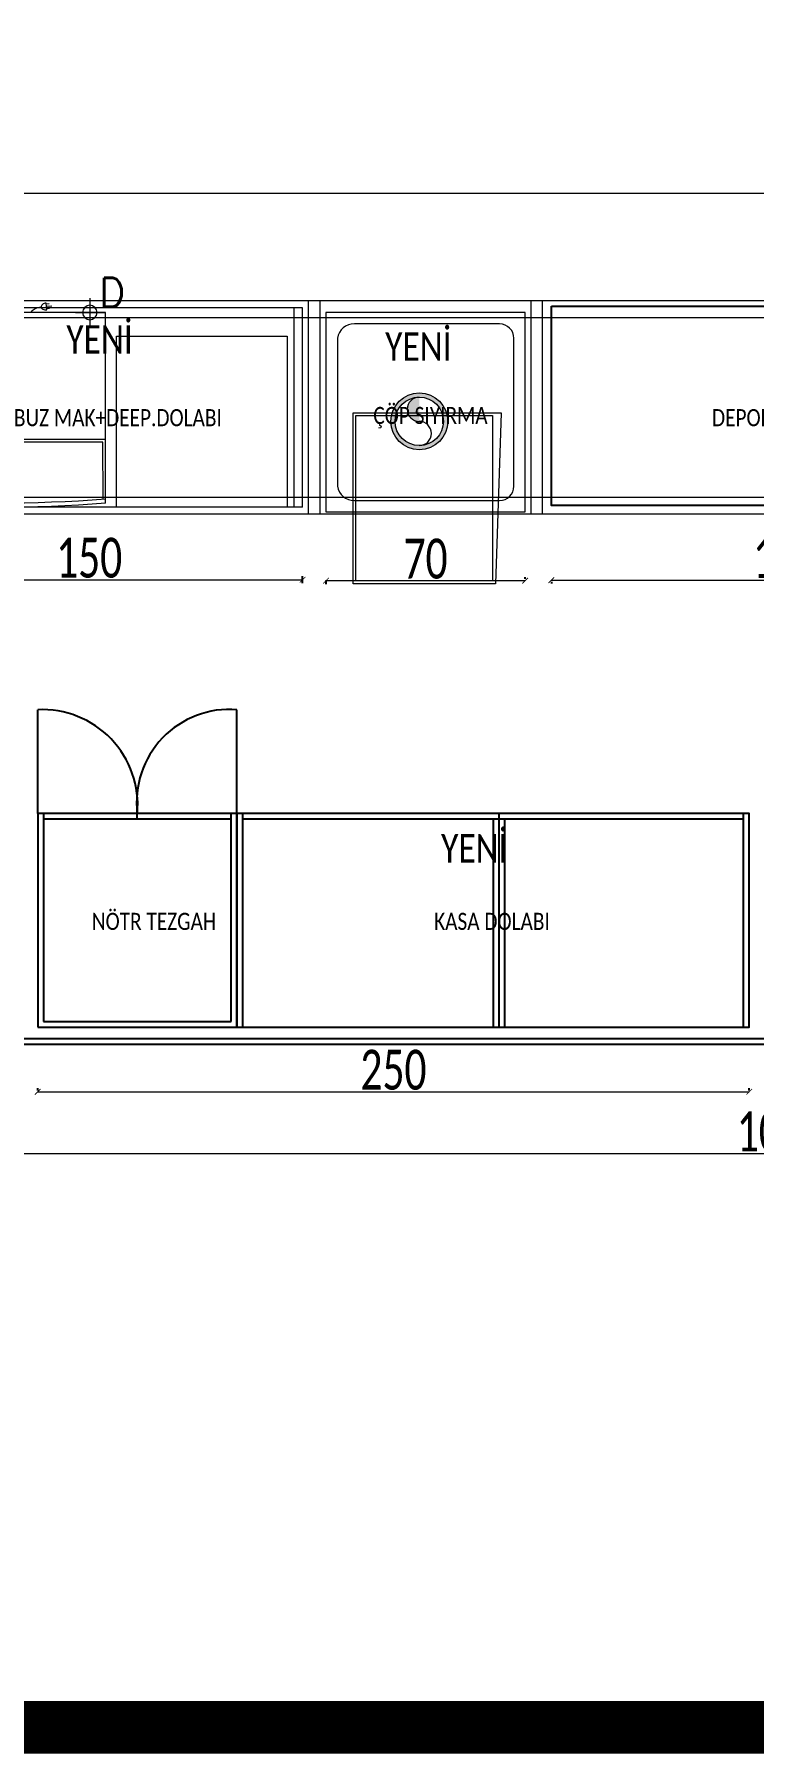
# Model space of a CAD drawing. Header units: millimetres. Extents: x 254888 to 263239, y -110593 to -105042.
# Drawn here: x 257583 to 257835, y -110593 to -109989 of the extents above; entities that cross this region are included whole.
import ezdxf

# ---------------------------------------------------------------- set-up
doc = ezdxf.new("R2010")
doc.units = ezdxf.units.MM
doc.header["$PDMODE"] = 2
doc.layers.get('0').update_dxf_attribs({"lineweight": 20})
for name, color, linetype, lineweight in [('ahsap', 34, 'Continuous', 25), ('demir-1', 103, 'Continuous', 20), ('makineekipman', 156, 'Continuous', 20), ('mutfak ekipmanları', 167, 'Continuous', 25), ('tezgahekipman', 146, 'Continuous', 20), ('ölçü', 251, 'Continuous', 5)]:
    doc.layers.add(name, color=color, linetype=linetype, lineweight=lineweight)
doc.layers.add('yazı', color=11, linetype='Continuous')
doc.styles.add('SIMPLEX', font='SIMPLEX')
doc.styles.add('text2', font='calibri.ttf', dxfattribs={"width": 0.8})
doc.styles.add('Ölçü50', font='calibri.ttf', dxfattribs={"width": 0.7})
doc.dimstyles.new('olcu10', dxfattribs={"dimtxt": 14, "dimasz": 2, "dimexe": 1.25, "dimexo": 0.625, "dimgap": 0.5, "dimtad": 1, "dimdec": 1, "dimrnd": 0.5, "dimzin": 9, "dimtxsty": 'Ölçü50', "dimblk": 'ARCHTICK', "dimcen": 2, "dimclrd": 256, "dimclre": 256, "dimclrt": 6, "dimazin": 2, "dimtfac": 1, "dimtdec": 1, "dimtix": 1, "dimtmove": 0, "dimatfit": 3, "dimldrblk": 'ARCHTICK', "dimfxl": 1, "dimlwd": -1, "dimarcsym": 0})

# ---------------------------------------------------------------- blocks, each defined once
blk = doc.blocks.new('ADF')
at = {"layer": 'ahsap', "ltscale": 50}
for p, q in [((259780.9099989096, -105638.123011087, -2.431912466006102e-06), (259780.9099989096, -105601.6578695428, -2.431912466006102e-06)), ((259850.9099989096, -105638.123011087, -2.431912466006102e-06), (259850.9099989096, -105601.6578695428, -2.431912466006102e-06)), ((259782.9099989096, -105638.123011087, -2.431912466006102e-06), (259782.9099989096, -105711.123011087, -2.431912466006102e-06)), ((259815.9099989096, -105640.123011087, -2.431912466006102e-06), (259815.9099989096, -105638.123011087, -2.431912466006102e-06)), ((259848.9099989096, -105711.123011087, -2.431912466006102e-06), (259848.9099989096, -105638.123011087, -2.431912466006102e-06)), ((259852.9099989096, -105638.123011087, -2.431912466006102e-06), (259852.9099989096, -105713.123011087, -2.431912466006102e-06)), ((259942.9099989096, -105638.123011087, -2.431912466006102e-06), (259942.9099989096, -105713.123011087, -2.431912466006102e-06)), ((260028.9099989096, -105713.123011087, -2.574345830158167e-06), (260028.9099989096, -105638.123011087, -2.574345830158167e-06)), ((259848.9099989096, -105640.123011087, -2.431912466006102e-06), (259782.9099989096, -105640.123011087, -2.431912466006102e-06)), ((260028.9099989096, -105640.123011087, -2.574345830158167e-06), (259852.9099989096, -105640.123011087, -2.431912466006102e-06)), ((259940.9099989096, -105640.123011087, -2.431912466006102e-06), (259940.9099989096, -105713.123011087, -2.431912466006102e-06)), ((259944.9099989096, -105640.123011087, -2.431912466006102e-06), (259944.9099989096, -105713.123011087, -2.431912466006102e-06)), ((259782.9099989096, -105711.123011087, -2.431912466006102e-06), (259848.9099989096, -105711.123011087, -2.431912466006102e-06))]:
    blk.add_line(p, q, dxfattribs=at)
at = {"layer": 'ahsap', "ltscale": 50, "elevation": -2.431912466006102e-06}
for points in [[(259780.9099989096, -105713.123011087), (259850.9099989096, -105713.123011087), (259850.9099989096, -105638.123011087), (259780.9099989096, -105638.123011087)], [(259850.9099989096, -105638.123011087), (259850.9099989096, -105713.123011087), (260030.9099989096, -105713.123011087), (260030.9099989096, -105638.123011087)]]:
    blk.add_lwpolyline(points, close=True, dxfattribs=at)
at = {"layer": 'ahsap', "ltscale": 50}
for centre, radius, start, end in [((259782.5283755971, -105635.1339521291, -2.431912466006102e-06), 33.51517937339063, 354.883264324882, 92.76776758079079), ((259848.2563594101, -105634.1402853864, -2.431912466006102e-06), 32.59062965996265, 85.32961316217099, 187.0193549305844)]:
    blk.add_arc(centre, radius, start, end, dxfattribs=at)
at = {"layer": 'yazı', "char_height": 6, "attachment_point": 7, "style": 'text2'}
for s, insert in [('NÖTR TEZGAH', (259799.9276596974, -105679.0491615734)), ('KASA DOLABI', (259920.1871834902, -105679.0491615734))]:
    blk.add_mtext_dynamic_manual_height_columns(s, width=527.0079382135591, gutter_width=12.5, heights=[0], dxfattribs=dict(at, insert=insert))
blk = doc.blocks.new('_ArchTick')
at = {"color": 0, "linetype": 'ByBlock', "const_width": 0.15}
blk.add_lwpolyline([(-0.5, -0.5), (0.5, 0.5)], dxfattribs=at)
blk = doc.blocks.new('*D45')
at = {"layer": 'DEFPOINTS', "color": 0, "transparency": 16777216}
for p in [(257309.8787771706, -110317.2346641893), (258379.7540556578, -110317.2346641886), (258379.7540556578, -110382.3105856046)]:
    blk.add_point(p, dxfattribs=at)
at = {"layer": 'ölçü', "lineweight": -2, "transparency": 16777216}
for p, q in [((257309.8787771706, -110317.8596641893), (257309.8787771706, -110383.5605856046)), ((258379.7540556578, -110317.8596641886), (258379.7540556578, -110383.5605856046))]:
    blk.add_line(p, q, dxfattribs=at)
at = {"layer": 'ölçü', "transparency": 16777216}
blk.add_line((257309.8787771706, -110382.3105856046), (258379.7540556578, -110382.3105856046), dxfattribs=at)
at = {"layer": 'ölçü', "transparency": 16777216, "xscale": 2, "yscale": 2, "zscale": 2, "rotation": 180}
blk.add_blockref('_ArchTick', (257309.8787771706, -110382.3105856046), dxfattribs=at)
at = {"layer": 'ölçü', "transparency": 16777216, "xscale": 2, "yscale": 2, "zscale": 2}
blk.add_blockref('_ArchTick', (258379.7540556578, -110382.3105856046), dxfattribs=at)
at = {"layer": 'ölçü', "color": 6, "transparency": 16777216, "insert": (257844.8164164142, -110374.6382779123), "char_height": 14, "attachment_point": 5, "style": 'Ölçü50'}
blk.add_mtext('1070', dxfattribs=at)
blk = doc.blocks.new('buz makinası')
for p, q in [((1.458530313335359, 65.66259153801364), (1.458530313393566, 45.48663729289546)), ((75.11871145712213, 65.61994018178665), (75.0609063595184, 45.48663729289546)), ((0.1275688881869428, 44.43177454706165), (76, 44.43177454706165)), ((75.0609063595184, 45.48663729289546), (1.458530313393566, 45.48663729289546)), ((44.7467850955436, -5.209422904474195), (44.77595553884746, 4.950535219715674)), ((65.41148520458955, 0.0145852216810454), (75.67655614111573, 0)), ((70.47687904501798, -5.079979062080382), (70.50604948838009, 5.079979062080382)), ((55.4083181572496, -0.9631379786878824), (55.15350922895597, -3.343392040871548)), ((55.18943375424715, -3.007809226255632), (56.19981274392921, -3.115971456369151)), ((55.27688936097547, -2.190857620182213), (57.08493597409688, -2.384411084552993)), ((55.36434496776202, -1.373906014079693), (56.37472395744407, -1.48206824416411))]:
    blk.add_line(p, q)
blk.add_lwpolyline([(76, 67), (76, 0), (0, 0), (0, 67)])
blk.add_lwpolyline([(55.15350922895597, -3.343392040871548, -0.0633238193078893), (54.40171077504055, -3.164884410594822, -0.0763896961298232), (53.84232482657536, -2.850453399034448, -0.1071319581670139), (53.45603337557986, -2.385051162447779, -0.1475501774957014), (53.37384627159917, -1.949111254274611, -0.1475501774957077), (53.54644922935404, -1.540446914528728, -0.1071319581670263), (54.02250194770751, -1.16735961069935, -0.0763896961298179), (54.63576974614989, -0.9784625281172336, -0.0633238193078845), (55.4083181572496, -0.9631379786878824, -0.0633238193078907)], format="xyb")
for centre in [(44.76137031719554, -0.129443842364708), (70.49146426666994, 0)]:
    blk.add_circle(centre, 2.54)
for centre, radius, start, end in [((38, -432.8157253130629), 501.2581762627152, 85.65227943503493, 94.34772056496507), ((38, -432.8157253130629), 499.815877476437, 85.63970914993017, 94.34772056496507), ((53.42612400947837, 2.526764935813844), 4.470318751375216, 216.6875177767137, 269.2772031238607)]:
    blk.add_arc(centre, radius, start, end)
at = {"style": 'SIMPLEX', "text_generation_flag": 4}
for s, p in [('C', (33.38390795281157, -1.809784091077744)), ('D', (73.76547943084734, -1.981484098156214))]:
    blk.add_text(s, height=10.16000000000267, rotation=359.8354974826202, dxfattribs=at).set_placement(p)
blk = doc.blocks.new('kademeli tezgah')
for p, q in [((3.000015499908753, -70, -1.417171394e-07), (3.000015499908753, 0, -1.417171394e-07)), ((153.0000154999088, 0, -1.417171394e-07), (3.000015499908753, 0, -1.417171394e-07)), ((6.000015499908752, -70, -1.417171394e-07), (6.000015499908752, 0, -1.417171394e-07)), ((150.0000154999088, -70, -1.417171394e-07), (150.0000154999088, 0, -1.417171394e-07)), ((153.0000154999124, -70, -1.417171394e-07), (153.0000154999088, 0, -1.417171394e-07)), ((153.0000154999088, -70, -1.417171394e-07), (3.000015499908753, -70, -1.417171394e-07))]:
    blk.add_line(p, q)
at = {"extrusion": (-1.2821192e-09, 2.1354681e-09, 1), "elevation": -3.3618888e-07}
blk.add_lwpolyline([(147.6230475309156, -10), (147.6230472047099, -70), (87.62304687850416, -69.99999971634281), (87.62304720470988, -9.999999716343721)], close=True, dxfattribs=at)
at = {"extrusion": (1.2820823e-09, -2.1354701e-09, -1), "zscale": -1, "rotation": 180.0000002670029}
blk.add_blockref('buz makinası', (-7.743517464238852, -1.653449662566375, -1.45089547598e-05), dxfattribs=at)
blk = doc.blocks.new('çöpsıyırma')
at = {"layer": 'makineekipman', "extrusion": (1.733410113292138e-08, 6.735343864008347e-11, 1)}
h = blk.add_hatch(color=256, dxfattribs=at)
edge = h.paths.add_edge_path(flags=17)
edge.add_arc((31.78631205810234, -38.19972465268802), 8.500000000000007, 0, 360)
edge = h.paths.add_edge_path()
edge.add_arc((31.78631205810234, -38.19972465268802), 10.00000000000001, 0, 360)
edge = h.paths.add_edge_path(flags=16)
edge.add_arc((31.78631205810234, -33.94972465268802), 4.250000000000004, 90, 270)
at = {"layer": 'makineekipman', "extrusion": (1.733410113292138e-08, 6.735343864008343e-11, 1)}
blk.add_lwpolyline([(68.99999999982539, 1.164153218269348e-10), (-1.000000000174623, 1.164153218269348e-10), (-1.000000000174623, -69.9999999998836), (68.99999999982539, -69.9999999998836)], close=True, dxfattribs=at)
blk.add_lwpolyline([(59.9999999998254, -3.999999999883586), (8.99999999982538, -3.999999999883586, 0.3750113389037745), (2.999999999825378, -8.999999999883586), (2.999999999825378, -60.9999999998836, 0.3750113389037745), (8.999999999825379, -65.9999999998836), (59.9999999998254, -65.9999999998836, 0.4142135623730951), (64.99999999982539, -60.9999999998836), (64.99999999982539, -8.999999999883586, 0.4142135623730951)], format="xyb", close=True, dxfattribs=at)
for points, elevation in [([(60.54806539107837, -35.19975702796365), (58.54806539107837, -95.19975702796366), (8.548065391078357, -95.19975702796366), (8.548065391078357, -35.19975702796365)], -1.313389132110269e-05), ([(57.54806539107837, -36.19975702796365), (57.54806539107837, -94.19975702796366), (9.548065391078357, -94.19975702796366), (9.548065391078357, -36.19975702796365)], -1.313389132110325e-05)]:
    blk.add_lwpolyline(points, close=True, dxfattribs=dict(at, elevation=elevation))
for radius in [10, 8.5]:
    blk.add_circle((31.78631205804414, -38.19972465265892), radius, dxfattribs=at)
for centre, start, end in [((31.78631205804414, -33.94972465265892), 90, 270), ((31.78631205804414, -42.44972465265892), 270, 90)]:
    blk.add_arc(centre, 4.25, start, end, dxfattribs=at)
blk = doc.blocks.new('*D135')
at = {"layer": 'DEFPOINTS', "color": 0, "transparency": 16777216}
for p in [(257526.7718152984, -110181.4649582432, 5.85187451895609e-05), (257676.7718152984, -110180.8017604887), (257676.7718152984, -110182.5694839584, 6.111878596589415e-05)]:
    blk.add_point(p, dxfattribs=at)
at = {"layer": 'ölçü', "lineweight": -2, "transparency": 16777216}
for p, q in [((257526.7718152984, -110180.8399582432), (257526.7718152984, -110179.5517604887)), ((257676.7718152984, -110181.9444839584), (257676.7718152984, -110179.5517604887))]:
    blk.add_line(p, q, dxfattribs=at)
at = {"layer": 'ölçü', "transparency": 16777216}
blk.add_line((257526.7718152984, -110180.8017604887), (257676.7718152984, -110180.8017604887), dxfattribs=at)
at = {"layer": 'ölçü', "transparency": 16777216, "xscale": 2, "yscale": 2, "zscale": 2, "rotation": 180}
blk.add_blockref('_ArchTick', (257526.7718152984, -110180.8017604887), dxfattribs=at)
at = {"layer": 'ölçü', "transparency": 16777216, "xscale": 2, "yscale": 2, "zscale": 2}
blk.add_blockref('_ArchTick', (257676.7718152984, -110180.8017604887), dxfattribs=at)
at = {"layer": 'ölçü', "color": 6, "transparency": 16777216, "insert": (257601.7718152984, -110173.1294527964), "char_height": 14, "attachment_point": 5, "style": 'Ölçü50'}
blk.add_mtext('150', dxfattribs=at)
blk = doc.blocks.new('*D136')
at = {"layer": 'DEFPOINTS', "color": 0, "transparency": 16777216}
for p in [(257684.9765161832, -110180.3845488102, 5.673254297661381e-07), (257754.9765161832, -110181.1172014568, -6.46012302863281e-07), (257754.9765161832, -110181.1172014568)]:
    blk.add_point(p, dxfattribs=at)
at = {"layer": 'ölçü', "lineweight": -2, "transparency": 16777216}
for p, q in [((257684.9765161832, -110181.0095488102), (257684.9765161832, -110182.3672014568)), ((257754.9765161832, -110180.4922014568), (257754.9765161832, -110179.8672014568))]:
    blk.add_line(p, q, dxfattribs=at)
at = {"layer": 'ölçü', "transparency": 16777216}
blk.add_line((257684.9765161832, -110181.1172014568), (257754.9765161832, -110181.1172014568), dxfattribs=at)
at = {"layer": 'ölçü', "transparency": 16777216, "xscale": 2, "yscale": 2, "zscale": 2, "rotation": 180}
blk.add_blockref('_ArchTick', (257684.9765161832, -110181.1172014568), dxfattribs=at)
at = {"layer": 'ölçü', "transparency": 16777216, "xscale": 2, "yscale": 2, "zscale": 2}
blk.add_blockref('_ArchTick', (257754.9765161832, -110181.1172014568), dxfattribs=at)
at = {"layer": 'ölçü', "color": 6, "transparency": 16777216, "insert": (257719.9765161832, -110173.4448937645), "char_height": 14, "attachment_point": 5, "style": 'Ölçü50'}
blk.add_mtext('70', dxfattribs=at)
blk = doc.blocks.new('*D137')
at = {"layer": 'DEFPOINTS', "color": 0, "transparency": 16777216}
for p in [(257764.1651445854, -110180.886649801, 1.662071273580726e-05), (257929.1663024864, -110180.9122130599), (257929.1663024864, -110182.6915123452, 1.662071273580726e-05)]:
    blk.add_point(p, dxfattribs=at)
at = {"layer": 'ölçü', "transparency": 16777216}
blk.add_line((257764.1651445854, -110180.9122130599), (257929.1663024864, -110180.9122130599), dxfattribs=at)
at = {"layer": 'ölçü', "lineweight": -2, "transparency": 16777216}
for p, q in [((257764.1651445854, -110181.511649801), (257764.1651445854, -110182.1622130599)), ((257929.1663024864, -110182.0665123452), (257929.1663024864, -110179.6622130599))]:
    blk.add_line(p, q, dxfattribs=at)
at = {"layer": 'ölçü', "transparency": 16777216, "xscale": 2, "yscale": 2, "zscale": 2, "rotation": 180}
blk.add_blockref('_ArchTick', (257764.1651445854, -110180.9122130599), dxfattribs=at)
at = {"layer": 'ölçü', "transparency": 16777216, "xscale": 2, "yscale": 2, "zscale": 2}
blk.add_blockref('_ArchTick', (257929.1663024864, -110180.9122130599), dxfattribs=at)
at = {"layer": 'ölçü', "color": 6, "transparency": 16777216, "insert": (257846.6657235359, -110173.245289983), "char_height": 14, "attachment_point": 5, "style": 'Ölçü50'}
blk.add_mtext('165', dxfattribs=at)
blk = doc.blocks.new('*D143')
at = {"layer": 'DEFPOINTS', "color": 0, "transparency": 16777216}
for p in [(257583.6928084425, -110360.8303566212, -2.431912466006102e-06), (257833.6928084425, -110360.6022165936), (257833.6928084425, -110360.8303566212, -2.431912466006102e-06)]:
    blk.add_point(p, dxfattribs=at)
at = {"layer": 'ölçü', "lineweight": -2, "transparency": 16777216}
for p, q in [((257583.6928084425, -110360.2053566212), (257583.6928084425, -110359.3522165936)), ((257833.6928084425, -110360.2053566212), (257833.6928084425, -110359.3522165936))]:
    blk.add_line(p, q, dxfattribs=at)
at = {"layer": 'ölçü', "transparency": 16777216}
blk.add_line((257583.6928084425, -110360.6022165936), (257833.6928084425, -110360.6022165936), dxfattribs=at)
at = {"layer": 'ölçü', "transparency": 16777216, "xscale": 2, "yscale": 2, "zscale": 2, "rotation": 180}
blk.add_blockref('_ArchTick', (257583.6928084425, -110360.6022165936), dxfattribs=at)
at = {"layer": 'ölçü', "transparency": 16777216, "xscale": 2, "yscale": 2, "zscale": 2}
blk.add_blockref('_ArchTick', (257833.6928084425, -110360.6022165936), dxfattribs=at)
at = {"layer": 'ölçü', "color": 6, "transparency": 16777216, "insert": (257708.6928084425, -110352.9299089013), "char_height": 14, "attachment_point": 5, "style": 'Ölçü50'}
blk.add_mtext('250', dxfattribs=at)
blk = doc.blocks.new('*D289')
at = {"layer": 'DEFPOINTS', "color": 0, "transparency": 16777216}
for p in [(258549.8787771705, -110045.07754595), (257311.8787771706, -110120.2456736072), (258549.8787771705, -110120.2456736082)]:
    blk.add_point(p, dxfattribs=at)
at = {"layer": 'ölçü', "lineweight": -2, "transparency": 16777216}
for p, q in [((257311.8787771706, -110119.6206736072), (257311.8787771706, -110043.82754595)), ((258549.8787771705, -110119.6206736082), (258549.8787771705, -110043.82754595))]:
    blk.add_line(p, q, dxfattribs=at)
at = {"layer": 'ölçü', "transparency": 16777216}
blk.add_line((257311.8787771706, -110045.07754595), (258549.8787771705, -110045.07754595), dxfattribs=at)
at = {"layer": 'ölçü', "transparency": 16777216, "xscale": 2, "yscale": 2, "zscale": 2, "rotation": 180}
blk.add_blockref('_ArchTick', (257311.8787771706, -110045.07754595), dxfattribs=at)
at = {"layer": 'ölçü', "transparency": 16777216, "xscale": 2, "yscale": 2, "zscale": 2}
blk.add_blockref('_ArchTick', (258549.8787771705, -110045.07754595), dxfattribs=at)
at = {"layer": 'ölçü', "color": 6, "transparency": 16777216, "insert": (257930.8787771705, -110037.4052382576), "char_height": 14, "attachment_point": 5, "style": 'Ölçü50'}
blk.add_mtext('1238', dxfattribs=at)

msp = doc.modelspace()

# ---------------------------------------------------------------- linework, layer by layer
at = {"color": 1, "const_width": 18.49179684437573}
msp.add_lwpolyline([(257100.0299907366, -109030.6185225169), (262946.7096094217, -109030.6185225169), (262946.7096094217, -110583.7634466026), (257100.0299907365, -110583.7634466026)], close=True, dxfattribs=at)
at = {"layer": 'ahsap'}
msp.add_line((257309.8787771706, -110341.8520602769), (258379.7540556578, -110341.8520602762), dxfattribs=at)
msp.add_lwpolyline([(257311.8787771706, -110257.8520602769), (257309.8787771706, -110257.8520602769), (257309.8787771706, -110343.852060277), (258379.7540556578, -110343.852060277), (258379.7540556578, -110255.8520602769), (258373.7540556578, -110255.8520602769)], dxfattribs=at)
at = {"layer": 'demir-1'}
for points in [[(257311.8787771706, -110082.7456736072), (258549.8787771708, -110082.7456736072)], [(257311.8787771703, -110088.7456736077), (258549.8787771706, -110088.7456736078)], [(257311.8787771706, -110151.7456736072), (258549.8787771706, -110151.7456736073)], [(258549.8787771706, -110157.7456736073), (257311.8787771706, -110157.7456736072)]]:
    msp.add_lwpolyline(points, dxfattribs=at)
for points, elevation in [([(257678.7718152978, -110082.7456736073), (257678.7718152978, -110157.7456736073)], 6.111818291260063e-05), ([(257682.7718152978, -110082.7456736073), (257682.7718152978, -110157.7456736073)], 6.111818291260063e-05), ([(257756.9765161832, -110082.7456736073), (257756.9765161832, -110157.7456736073)], -6.462291440931928e-07), ([(257760.9765161832, -110082.7456736073), (257760.9765161832, -110157.7456736073)], -6.462291440931928e-07)]:
    msp.add_lwpolyline(points, dxfattribs=dict(at, elevation=elevation))
at = {"layer": 'mutfak ekipmanları', "elevation": 1.662071273580726e-05}
msp.add_lwpolyline([(257764.1651445854, -110084.6735565084), (257929.1663024864, -110084.6735565084), (257929.1663024864, -110154.6735264065), (257764.1651445854, -110154.6735264065)], close=True, dxfattribs=at)

# ---------------------------------------------------------------- block references
at = {"layer": 'demir-1'}
msp.add_blockref('ADF', (-2197.217190467083, -4624.777103608285), dxfattribs=at)
at = {"layer": 'makineekipman', "extrusion": (-1.733410113292138e-08, -6.735343864008131e-11, 1)}
msp.add_blockref('kademeli tezgah', (257523.7717997986, -110085.3075765129, -0.004397918286452389), dxfattribs=at)
at = {"layer": 'tezgahekipman'}
msp.add_blockref('çöpsıyırma', (257685.9765161834, -110086.9787390516, 5.484142650493699e-07), dxfattribs=at)

# ---------------------------------------------------------------- texts
at = {"layer": 'yazı', "attachment_point": 1, "style": 'text2'}
for s, insert, char_height in [('{\\C3;YENİ}', (257593.7405799308, -110091.4093636132, 9.07315730727396e-06), 10), ('{\\C3;YENİ}', (257705.7669455897, -110093.9131610929, 9.07315730727396e-06), 10), ('BUZ MAK+DEEP.DOLABI', (257575.335488481, -110120.8851004445, 6.222226655416649e-05), 6), ('ÇÖP SIYIRMA', (257701.6351396823, -110120.1061994449, 2.431912466006102e-06), 6), ('DEPOLAMA DOLABI', (257820.6244265742, -110120.8851004445, 6.222226655416649e-05), 6), ('{\\C3;YENİ}', (257725.4169139979, -110270.1315835584, 9.07315730727396e-06), 10)]:
    msp.add_mtext_dynamic_manual_height_columns(s, width=527.0079382135591, gutter_width=12.5, heights=[0], dxfattribs=dict(at, insert=insert, char_height=char_height))

# ---------------------------------------------------------------- dimensions: what is measured, and where the dimension line sits
at = {"layer": 'ölçü'}
for base, p1, p2, picture, middle in [((258549.8787771705, -110045.07754595), (257311.8787771706, -110120.2456736072), (258549.8787771705, -110120.2456736082), '*D289', (257930.8787771705, -110037.4052382576)), ((257676.7718152984, -110180.8017604887), (257526.7718152984, -110181.4649582432, 5.85187451895609e-05), (257676.7718152984, -110182.5694839584, 6.111878596589415e-05), '*D135', (257601.7718152984, -110173.1294527964)), ((257754.9765161832, -110181.1172014568), (257684.9765161832, -110180.3845488102, 5.673254297661381e-07), (257754.9765161832, -110181.1172014568, -6.46012302863281e-07), '*D136', (257719.9765161832, -110173.4448937645)), ((257929.1663024864, -110180.9122130599), (257764.1651445854, -110180.886649801, 1.662071273580726e-05), (257929.1663024864, -110182.6915123452, 1.662071273580726e-05), '*D137', (257846.6657235359, -110173.245289983)), ((258379.7540556578, -110382.3105856046), (257309.8787771706, -110317.2346641893), (258379.7540556578, -110317.2346641886), '*D45', (257844.8164164142, -110374.6382779123)), ((257833.6928084425, -110360.6022165936), (257583.6928084425, -110360.8303566212, -2.431912466006102e-06), (257833.6928084425, -110360.8303566212, -2.431912466006102e-06), '*D143', (257708.6928084425, -110352.9299089013))]:
    dim = msp.add_linear_dim(base=base, p1=p1, p2=p2, dimstyle='olcu10', dxfattribs=at)
    dim.commit()
    dim.dimension.update_dxf_attribs({"geometry": picture, "text_midpoint": middle})

doc.saveas('drawing.dxf')
